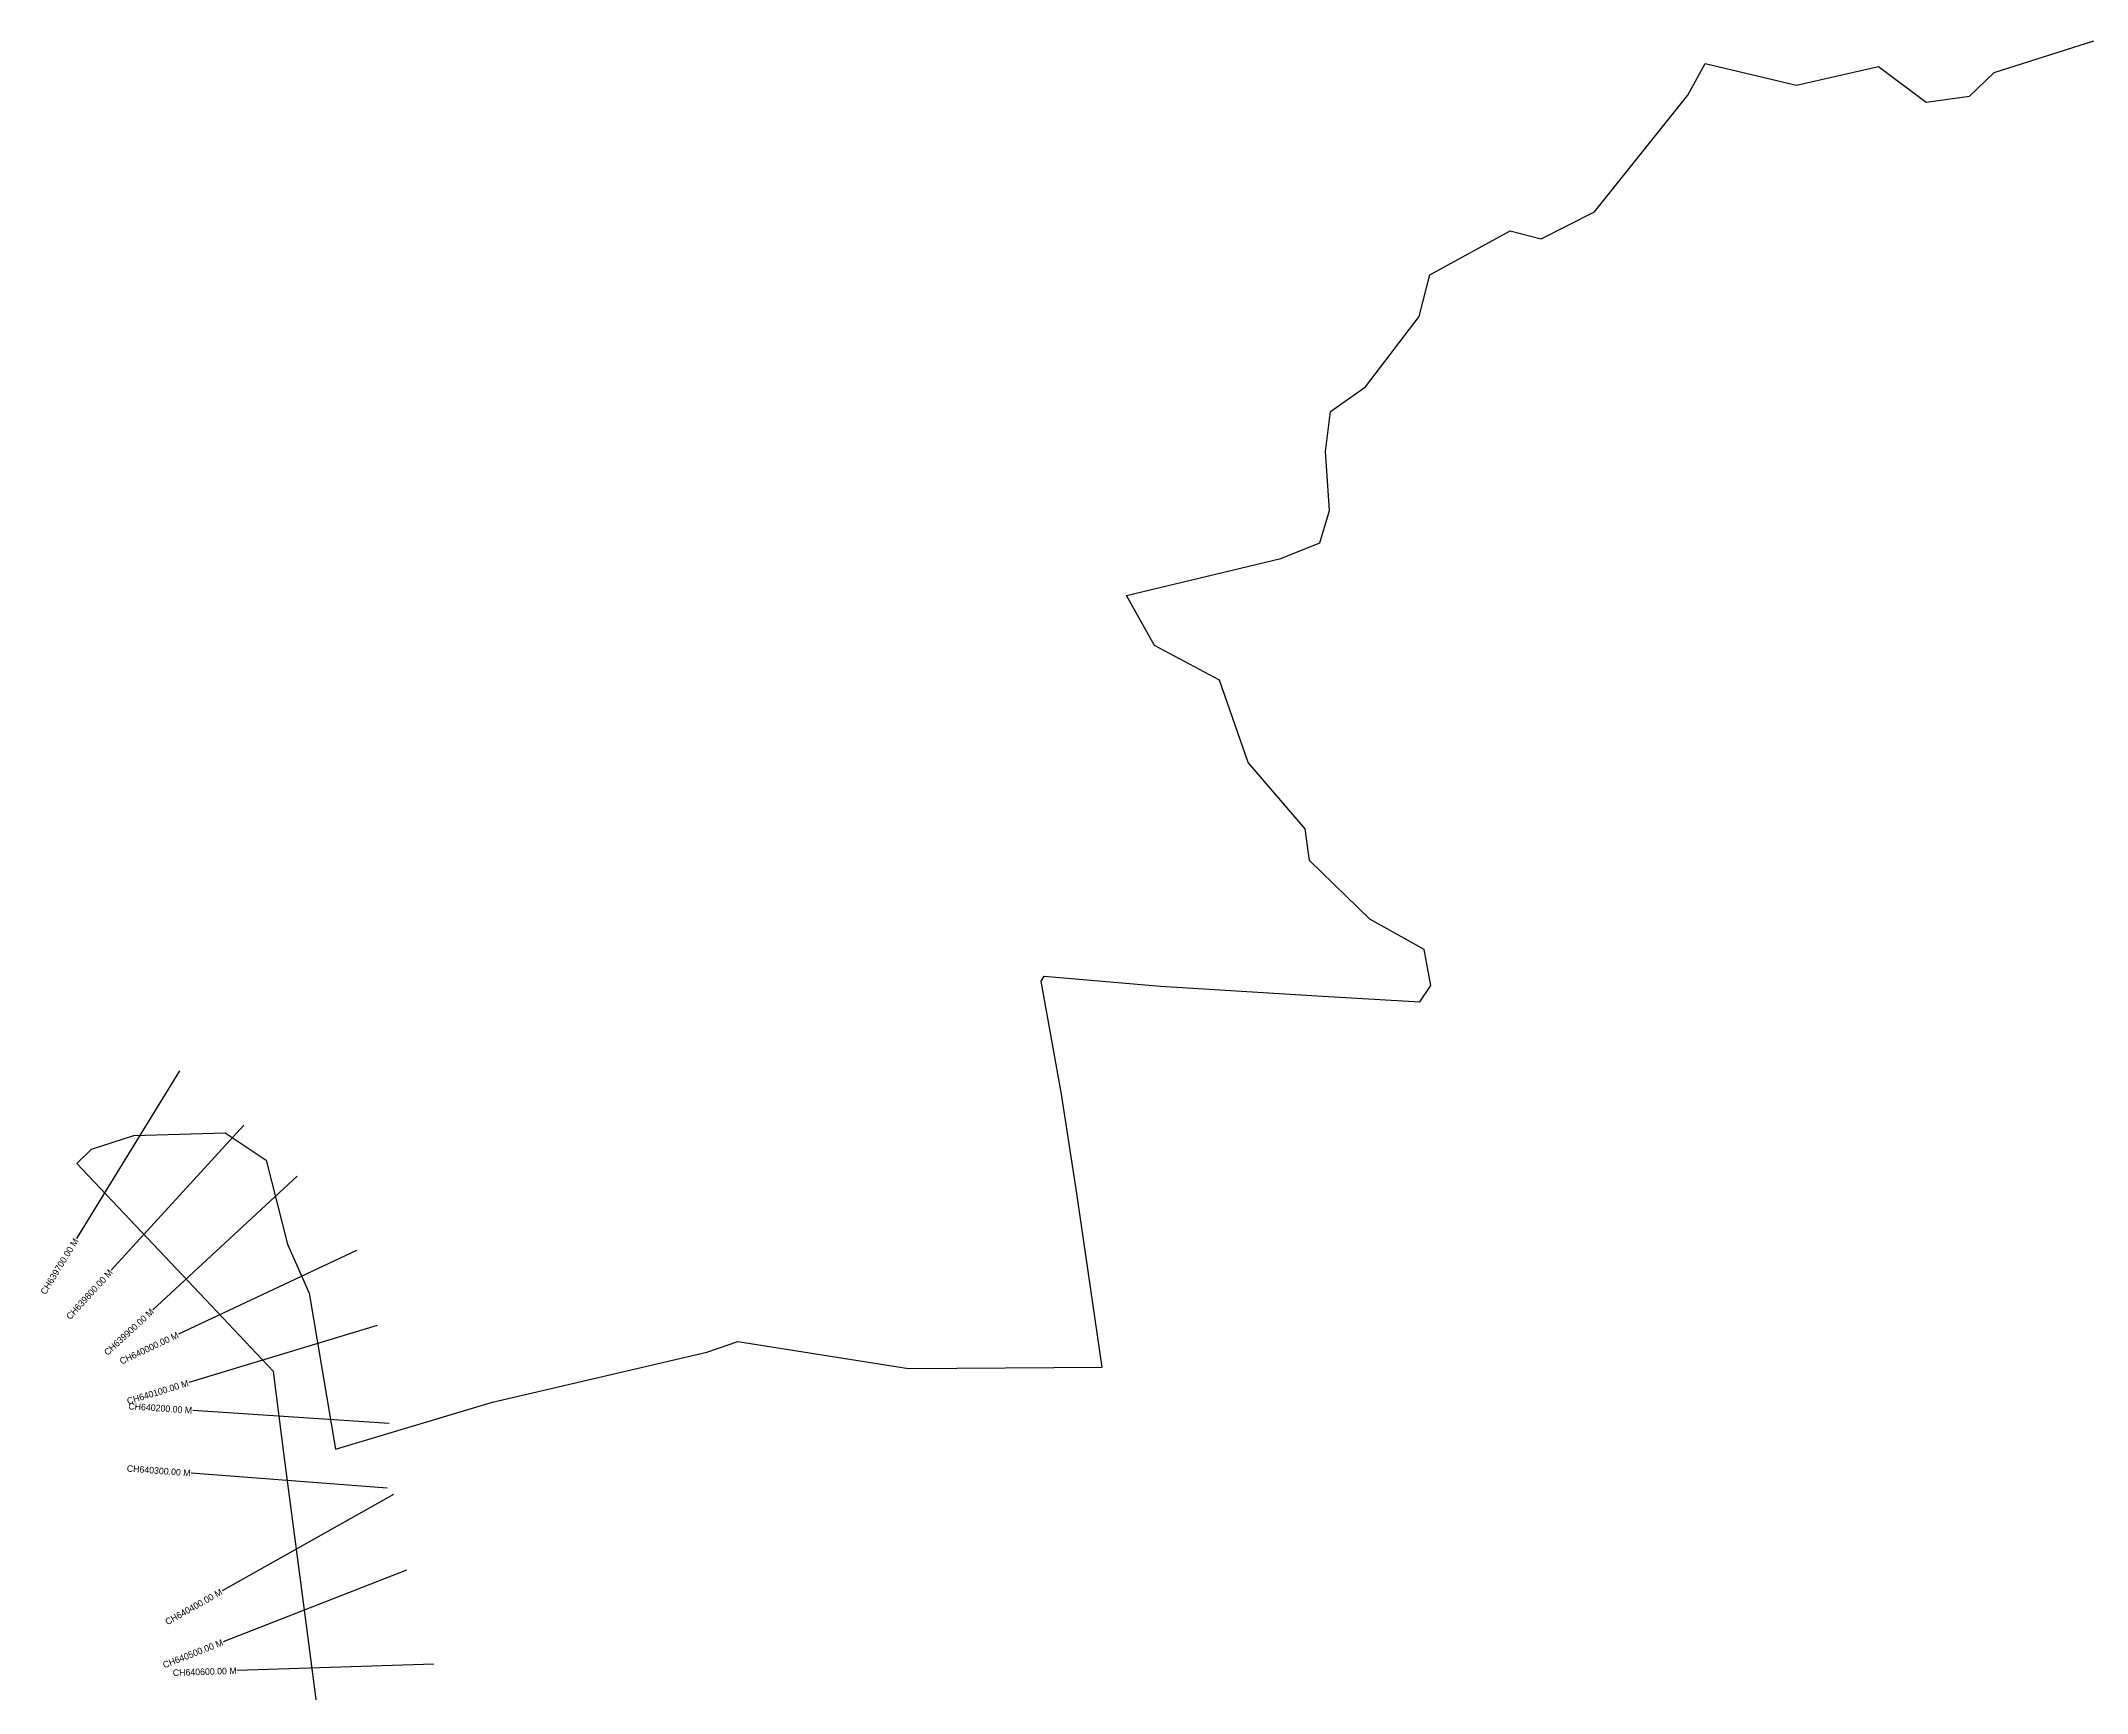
# Model space of a CAD drawing. Header units: metres. Extents: x 328551 to 333715, y 1800923 to 1805912.
# Drawn here: x 328551 to 331671, y 1803143 to 1805662 of the extents above; entities that cross this region are included whole.
import ezdxf
from ezdxf.enums import TextEntityAlignment as Align

# ---------------------------------------------------------------- set-up
doc = ezdxf.new("R2010")
doc.units = ezdxf.units.M
doc.layers.add('CS', color=134, linetype='Continuous')
doc.layers.add('CSMark', color=6, linetype='Continuous')

msp = doc.modelspace()

# ---------------------------------------------------------------- linework, layer by layer
at = {"color": 6}
for points in [[(328605.6, 1803950.4), (328627.6, 1803972.3), (328692.5, 1803993), (328831.6, 1803996.8), (328894.3, 1803955.4), (328926.6, 1803827.2), (328959.8, 1803752.5), (328999.7, 1803514.9), (329239.6, 1803586.2), (329566, 1803662.6), (329613.3, 1803678.8), (329873.8, 1803637.8), (330169.3, 1803639.9), (330130.6, 1803904.4), (330107.3, 1804056.1), (330076.4, 1804228.4), (330080.9, 1804235.6), (330258.1, 1804220.6), (330497, 1804205.9), (330653.7, 1804196.7), (330670.6, 1804221.4), (330660.5, 1804276.7), (330577.5, 1804322.9), (330485.2, 1804412.4), (330478.7, 1804460.4), (330392, 1804561.6), (330348.2, 1804686.9), (330248.8, 1804739.9), (330206.5, 1804816.2), (330441.6, 1804872.4), (330501.3, 1804896.7), (330515.7, 1804945.7), (330509.7, 1805036), (330517.7, 1805096.6), (330570.7, 1805134.4), (330652.5, 1805241.7), (330668.9, 1805305.2), (330791.4, 1805372.2), (330838.7, 1805359.9), (330920.3, 1805401.4), (331062.7, 1805579.2), (331089, 1805627.5), (331228.2, 1805594.5), (331353.4, 1805623), (331425.8, 1805568.2), (331492.2, 1805577.6), (331529.6, 1805613.6), (331681.8, 1805661.7)], [(328982.2, 1803043.4), (328954.7, 1803253.8), (328922.3, 1803501.2), (328905.1, 1803633.3), (328784.5, 1803761), (328605.6, 1803950.4)]]:
    msp.add_lwpolyline(points, dxfattribs=at)
at = {"layer": 'CS'}
for p, q in [((328762.1, 1804091.3), (328604.9, 1803835.7)), ((328860.3, 1804008.9), (328658, 1803787.4)), ((328941.5, 1803931), (328721.3, 1803727.2)), ((329031.9, 1803817.8), (328760.5, 1803690)), ((329063.3, 1803703.3), (328776.3, 1803616.1)), ((329081.5, 1803553.8), (328782.2, 1803573.8)), ((329078.9, 1803455.4), (328779.8, 1803478.1)), ((329088.6, 1803445.4), (328827, 1803298.5)), ((329108, 1803330.3), (328828.7, 1803221)), ((329150, 1803186.7), (328850.1, 1803177.1))]:
    msp.add_line(p, q, dxfattribs=at)

# ---------------------------------------------------------------- texts
at = {"layer": 'CSMark'}
for s, rotation, p in [('CH639700.00 M', 58.4122, (328604.4, 1803834.9)), ('CH639800.00 M', 47.6074, (328657.4, 1803786.6)), ('CH639900.00 M', 42.7835, (328720.6, 1803726.5)), ('CH640000.00 M', 25.2142, (328759.6, 1803689.5)), ('CH640100.00 M', 16.888, (328775.3, 1803615.8)), ('CH640200.00 M', 356.1838, (328781.2, 1803573.9)), ('CH640300.00 M', 355.6652, (328778.8, 1803478.2)), ('CH640400.00 M', 29.3054, (328826.1, 1803298.1)), ('CH640500.00 M', 21.3623, (328827.7, 1803220.6)), ('CH640600.00 M', 1.8309, (328849.1, 1803177))]:
    msp.add_text(s, height=10, rotation=rotation, dxfattribs=at).set_placement(p, align=Align.MIDDLE_RIGHT)

doc.saveas('drawing.dxf')
